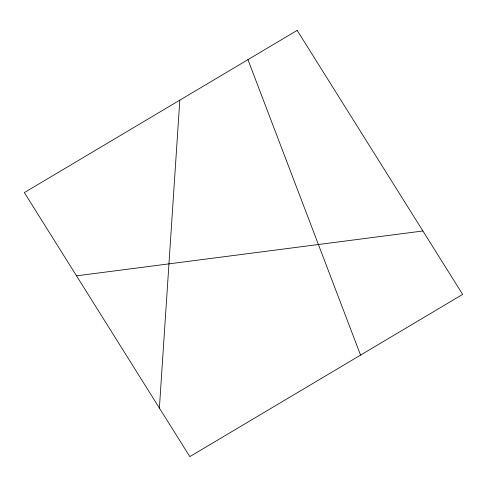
<?xml version="1.0" encoding="UTF-8"?>
<svg xmlns="http://www.w3.org/2000/svg" width="487" height="487" viewBox="0 0 487 487"><rect width="100%" height="100%" fill="white"/><g stroke="black" fill="none" stroke-linecap="round" stroke-linejoin="round"><path stroke-width="0.73" d="M159.389 408.057L179.813 100.158M76.52 275.837L422.905 230.984M247.944 59.651L360.563 355.102M297.173 30.377L24.35 192.596L189.827 456.623L462.65 294.404L297.173 30.377"/></g></svg>
